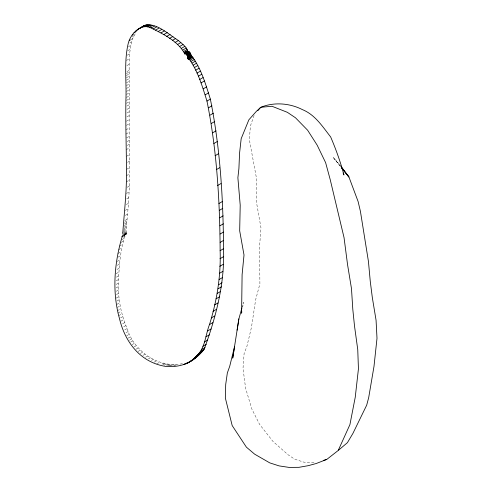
<?xml version="1.0" encoding="UTF-8"?>
<svg xmlns="http://www.w3.org/2000/svg" width="492" height="492" viewBox="0 0 492 492"><rect width="100%" height="100%" fill="white"/><g stroke="black" fill="none" stroke-linecap="round" stroke-linejoin="round"><path stroke-width="0.37" stroke-dasharray="2.46 1.84" d="M124.021 235.539L126.948 233.885L126.296 231.714L126.352 227.286L128.541 203.257L129.673 179.924L129.138 64.298L129.513 53.899L131.536 41.832L132.643 38.616L135.558 33.173M182.434 363.649C158.762 368.717 133.855 351.128 127.102 328.527C121.05 314.191 117.957 298.681 118.394 283.109C119.169 266.572 119.962 249.37 125.847 233.78L126.948 233.885M242.599 307.426L243.478 302.359L242.279 306.67M254.1 115.442L250.391 125.995L249.37 139.753L256.584 178.854L256.695 203.547L260.963 227.821L259.561 246.677L259.905 283.835L255.649 299.702L251.455 327.389L246.812 346.743L244.112 353.49L243.017 368.274L245.588 388.194L251.824 408.981L259.585 424.368L272.919 441.355L288.072 454.756L294.665 459.184L303.865 462.16L314.88 462.486M132.28 36.715L133.978 35.738M130.946 39.594L132.643 38.616M129.845 42.81L131.536 41.832M128.394 46.734L130.657 45.43M127.723 50.744L129.986 49.44M127.256 55.202L129.513 53.899M126.407 60.473L129.236 58.837M126.875 65.602L129.138 64.298M126.948 71.611L129.212 70.307M126.413 73.572L129.236 71.937M126.438 75.51L129.261 73.88M126.456 77.718L129.279 76.088M126.469 80.159L129.298 78.523M126.481 82.785L129.304 81.155M126.487 85.571L129.31 83.935M126.487 88.468L129.316 86.832M126.487 91.438L129.316 89.808M126.481 94.446L129.31 92.816M126.475 97.459L129.298 95.829M126.456 100.43L129.285 98.794M126.438 103.32L129.267 101.69M126.973 106.02L129.23 104.716M126.948 109.378L129.212 108.074M126.948 113.012L129.205 111.709M126.954 116.875L129.212 115.571M126.407 121.223L129.236 119.593M126.438 125.355L129.267 123.726M125.915 129.87L129.304 127.914M125.964 134.058L129.353 132.102M126.585 137.865L129.414 136.235M127.219 141.561L129.476 140.251M127.287 145.411L129.55 144.107M126.235 149.691L129.624 147.735M126.376 156.388L129.771 154.433M127.582 162.305L129.845 161.001M126.462 169.396L129.851 167.44M126.407 175.706L129.796 173.75M126.284 181.88L129.673 179.924M127.225 187.267L129.488 185.964M126.407 193.497L129.236 191.862M126.659 198.934L128.922 197.63M126.284 204.561L128.541 203.257M125.282 210.373L128.105 208.743M125.343 215.391L127.606 214.088M124.784 220.588L127.041 219.284M124.599 222.322L126.856 221.019M124.433 224.008L126.696 222.704M124.298 225.619L126.555 224.315M124.181 227.156L126.438 225.846M124.089 228.589L126.352 227.286M123.467 230.231L126.29 228.602M123.437 231.424L126.26 229.789M123.437 232.464L126.26 230.834M123.467 233.343L126.296 231.714M124.101 233.718L126.364 232.415M124.212 234.223L126.469 232.919M124.353 234.518L126.61 233.214M124.15 234.764L125.847 233.78M124.07 234.948L126.739 233.392M124.009 235.17L126.838 233.54M124.082 235.293L126.905 233.663M124.119 235.397L126.948 233.762M122.975 237.23L124.673 236.252M121.752 239.733L124.015 238.429M121.069 242.433L123.326 241.129M119.242 246.228L122.631 244.272M118.554 249.745L121.942 247.783M117.883 253.552L121.278 251.59M117.828 257.248L120.651 255.612M117.256 261.406L120.085 259.776M117.324 265.305L119.587 263.995M116.918 269.511L119.181 268.202M116.038 273.718L118.861 272.088M116.364 277.168L118.627 275.864M116.21 280.84L118.467 279.536M116.13 284.413L118.394 283.109M116.137 287.894L118.4 286.59M116.223 291.289L118.486 289.985M116.395 294.603L118.652 293.3M116.081 298.164L118.904 296.535M116.979 300.999L119.242 299.696M116.832 304.419L119.661 302.789M117.336 307.457L120.159 305.821M117.354 310.76L120.749 308.798M117.92 313.127L121.309 311.165M118.633 315.741L122.022 313.779M120.602 317.887L122.865 316.584M120.989 321.147L123.812 319.517M122.588 323.828L124.851 322.524M123.695 326.854L125.952 325.544M124.845 329.837L127.102 328.527M126.02 332.721L128.277 331.417M126.635 335.778L129.458 334.148M127.797 338.299L130.62 336.669M129.488 340.224L131.751 338.92M130.558 342.149L132.822 340.845M132.139 344.634L134.396 343.33M133.91 347.02L136.173 345.716M135.878 349.295L138.135 347.992M138.024 351.46L140.288 350.156M140.355 353.508L142.619 352.204M142.864 355.439L145.128 354.135M145.546 357.253L147.803 355.944M148.393 358.939L150.65 357.635M151.401 360.495L153.664 359.191M154.002 362.247L156.831 360.618M156.757 363.871L160.152 361.915M161.923 364.049L163.615 363.071M162.883 364.83L165.146 363.52M164.285 365.205L166.542 363.902M166.148 365.193L167.846 364.209M167.385 365.427L169.076 364.449M168.018 365.925L170.281 364.621M169.223 366.023L171.487 364.72M170.46 366.06L172.723 364.75M172.895 365.372L174.027 364.72M174.303 365.273L175.429 364.621M174.143 366.097L176.966 364.461M340.298 166.222L333.441 157.661L340.046 165.134M333.441 157.661L340.015 165.865"/><path stroke-width="0.74" d="M220.133 250.674C219.838 200.631 216.867 150.165 206.96 101.063C202.39 86.598 198.012 71.119 188.953 58.788C187.144 59.772 188.288 55.571 186.745 54.95C186.333 52.982 184.451 54.655 184.303 52.982C177.778 41.494 164.66 34.778 153.117 28.991C142.151 21.531 130.497 33.302 128.148 43.794C123.806 62.453 126.745 81.783 125.89 100.755C125.54 123.64 126.333 146.518 126.462 169.396C126.838 190.263 124.396 210.988 122.871 231.75C121.758 233.116 124.925 236.468 122.453 235.742C114.365 262.119 111.868 291.664 119.476 318.539C125.023 342.204 140.472 362.432 165.687 366.411C176.708 367.37 188.946 364.923 196.4 356.079C205.318 348.244 205.373 334.984 209.475 324.585C216.972 300.643 220.945 275.791 220.133 250.674L223.522 248.718C223.233 198.676 220.256 148.209 210.348 99.101C205.785 84.642 201.406 69.157 192.341 56.832L188.264 59.101M185.945 363.828C193.104 360.556 199.26 355.445 204.149 349.295C215.976 317.174 224.869 283.251 223.522 248.718M241.88 308.109L238.872 318.884L232.716 358.158L234.518 346.755L229.715 366.294L227.341 372.948L225.705 384.455L225.342 397.997L232.187 425.568L246.394 447.16L254.684 454.19L269.788 462.886L279.075 465.887L289.013 467.4L298.958 467.326L308.275 465.666L316.147 463.538L326.313 459.596M237.089 330.175L238.872 318.884M241.843 311.768L241.59 313.219L242.101 274.677L244.014 255.004L239.684 230.828L240.207 205.121L237.882 177.723L238.909 168.553L239.561 153.264L241.172 138.695L248.866 119.82L256.418 111.297L260.422 107.588M191.985 56.955C190.625 56.641 191.148 51.931 188.559 51.648L184.691 53.849M257.802 110.718L260.76 107.274L272.008 106.272L287.365 112.317L295.471 117.766L307.635 130.226L317.192 145.208L325.624 162.655L330.224 179.66L344.049 237.654L347.555 264.628L351.491 288.681L352.807 309.363L354.511 326.03L357.752 349.615L358.44 368.809L355.255 397.167L349.917 424.621L338.219 450.469L326.817 459.399L323.33 460.438M338.576 450.168L347.413 442.671L352.905 433.434L366.688 405.162L368.686 397.628L373.994 366.399L377.001 338.336L376.066 320.231L372.309 297.476L370.267 281.363L368.44 261.492L360.427 211.388L358.114 201.548L348.939 177.003L340.55 165.706M188.559 51.648C188.221 52.238 187.784 51.685 187.747 51.236C186.53 46.494 181.776 43.72 178.436 40.516C168.412 34.606 151.966 17.657 140.066 28.358M138.449 28.93L144.31 25.486M142.108 26.962L145.503 25.006M136.087 30.781L138.344 29.477M143.32 26.666L146.708 24.711M144.587 26.556L147.975 24.6M133.996 32.835L136.253 31.531M145.946 26.642L149.334 24.686M132.163 35.129L133.295 34.477M147.44 26.925L150.835 24.963M149.113 27.404L152.502 25.449M129.248 40.572L130.38 39.92M150.989 28.093L154.383 26.137M153.117 28.991L156.511 27.035M155.534 30.104L158.922 28.142M158.276 31.433L161.665 29.477M161.007 32.866L164.402 30.91M163.854 34.532L167.243 32.57M166.745 36.377L170.134 34.422M169.617 38.351L173.006 36.39M172.409 40.399L175.798 38.444M175.047 42.472L178.436 40.516M177.477 44.52L180.871 42.558M179.635 46.482L183.024 44.526M181.45 48.314L184.844 46.359M182.864 49.963L186.253 48.001M183.805 51.371L187.2 49.409M184.217 52.49L187.612 50.535M184.26 52.742L187.649 50.787M184.303 52.982L187.698 51.02M184.359 53.191L187.747 51.236M184.414 53.382L187.809 51.426M184.482 53.542L187.87 51.586M184.549 53.677L187.938 51.721M184.617 53.782L188.005 51.826M184.838 53.886L188.811 51.66M185.718 53.788L189.106 51.826M186.05 54.077L189.438 52.121M186.4 54.471L189.789 52.515M186.745 54.95L190.14 52.995M187.083 55.491L190.472 53.53M187.384 56.063L190.779 54.108M187.649 56.654L191.037 54.698M187.846 57.238L191.234 55.282M187.969 57.792L191.357 55.836M187.999 58.296L191.388 56.34M188.012 58.48L191.406 56.525M188.036 58.646L191.431 56.691M188.067 58.788L191.462 56.832M188.11 58.905L191.499 56.949M188.153 58.997L191.548 57.035M188.387 59.108L192.341 56.832M189.5 59.188L192.889 57.232M190.213 60.061L193.608 58.099M191.081 61.371L194.475 59.409M192.083 63.074L195.472 61.119M193.19 65.147L196.585 63.185M194.395 67.533L197.784 65.571M195.662 70.202L199.057 68.24M196.984 73.111L200.373 71.156M198.338 76.223L201.726 74.267M199.697 79.501L203.091 77.545M201.05 82.908L204.438 80.946M203.239 88.837L206.628 86.875M205.201 94.815L208.59 92.859M206.96 101.063L210.348 99.101M208.553 107.779L211.941 105.817M210.004 115.171L213.393 113.215M211.351 123.455L214.74 121.499M212.624 132.84L216.013 130.884M213.848 143.529L217.243 141.567M215.065 155.73L218.454 153.775M216.296 169.66L219.684 167.698M121.899 236.634L123.031 235.982M217.575 185.515L220.97 183.559M218.94 203.516L222.329 201.56M219.383 210.336L222.778 208.38M219.727 217.821L223.122 215.859M219.973 225.773L223.362 223.817M220.121 234.02L223.509 232.064M220.17 242.384L223.565 240.422M220.004 258.712L223.393 256.756M219.783 266.32L223.177 264.364M219.481 273.318L222.876 271.363M219.1 279.517L222.489 277.562M218.632 284.739L222.027 282.783M218.091 288.804L221.486 286.848M217.224 293.398L220.613 291.442M216.043 298.828L219.432 296.873M214.617 304.886L218.011 302.924M213.011 311.338L216.4 309.382M211.277 317.98L214.666 316.018M209.475 324.585L212.864 322.623M207.673 330.932L211.068 328.976M205.933 336.811L209.321 334.855M204.309 342.002L207.698 340.046M202.864 346.288L206.253 344.326M201.658 349.443L205.053 347.487M200.761 351.257L204.149 349.295M200.33 351.792L203.719 349.837M199.813 352.401L203.208 350.445M199.235 353.072L202.624 351.116M198.596 353.785L201.984 351.823M197.901 354.529L201.29 352.573M197.163 355.298L200.558 353.342M196.4 356.079L199.789 354.123M195.607 356.86L198.996 354.904M194.801 357.629L198.19 355.673M193.989 358.373L197.378 356.417M183.559 364.633L184.691 363.982M193.178 359.086L196.566 357.124M192.384 359.75L195.773 357.795M184.795 364.252L188.19 362.296M191.234 360.667L194.623 358.711M190.146 361.472L193.54 359.517M187.028 363.354L192.495 360.224M261.289 107.09C274.419 101.905 289.874 103.203 302.389 109.605C315.138 114.753 322.543 126.604 330.655 136.948C335.95 149.304 340.513 161.96 343.933 174.968L343.09 172.95M341.897 168.209L348.939 177.003L341.737 168.018"/></g></svg>
